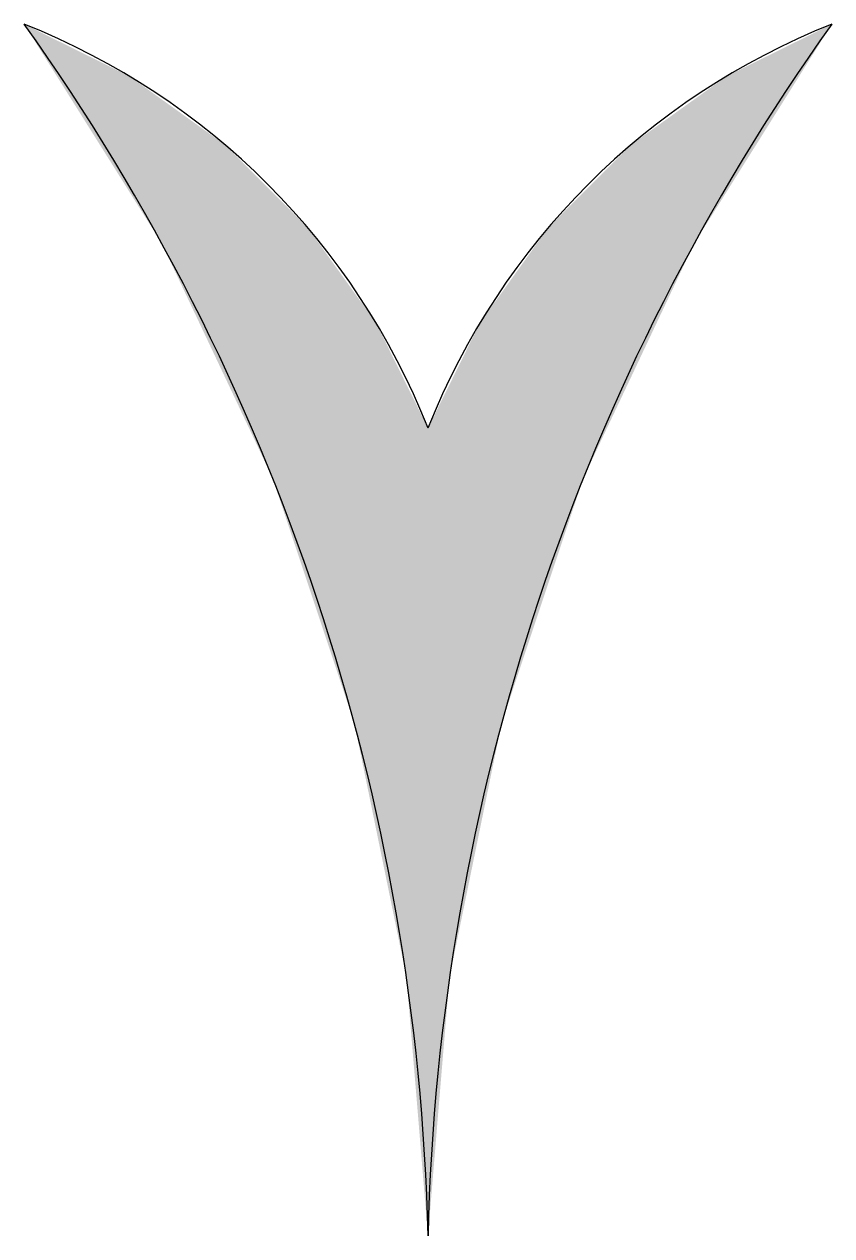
# Model space of a CAD drawing. Extents: x 181 to 450, y 167 to 368.
# Drawn here: x 450.3589 to 450.4839, y 367.9043 to 368.0918 of the extents above.
import ezdxf

# ---------------------------------------------------------------- set-up
doc = ezdxf.new("R2010")
doc.units = 0
doc.layers.add('IN-MIN-PROC', color=7, linetype='CONTINUOUS')

msp = doc.modelspace()

# ---------------------------------------------------------------- linework, layer by layer
at = {"layer": 'IN-MIN-PROC', "color": 5}
for centre, radius, start, end in [((450.0854834834602, 367.8964890504342), 0.3360283307438526, 1.332219853869396, 35.5376777919736), ((450.3178706072963, 367.9882511742704), 0.1113903666699827, 21.62481244736534, 68.37518755263461), ((450.524971359624, 367.9882511742704), 0.1113903666699827, 111.6248124473654, 158.3751875526347), ((450.7573584834602, 367.8964890504342), 0.3360283307438526, 144.4623222080241, 178.6677801461306)]:
    msp.add_arc(centre, radius, start, end, dxfattribs=at)
for points in [[(450.3802390588111, 368.0578401888314), (450.375199033185, 368.0837564902061), (450.3589209834602, 368.0918015504342)], [(450.4626029081093, 368.0578401888314), (450.4676429337352, 368.0837564902061), (450.4839209834602, 368.0918015504342)], [(450.3973600124759, 368.0215812952439), (450.3899537636714, 368.0731736822048), (450.3802390588111, 368.0578401888314), (450.375199033185, 368.0837564902061)], [(450.4454819544443, 368.0215812952439), (450.4528882032488, 368.0731736822048), (450.4626029081093, 368.0578401888314), (450.4676429337352, 368.0837564902061)], [(450.4100400535586, 367.983541171996), (450.4027931152307, 368.0603343306456), (450.3973600124759, 368.0215812952439), (450.3899537636714, 368.0731736822048)], [(450.4328019133617, 367.983541171996), (450.4400488516897, 368.0603343306456), (450.4454819544443, 368.0215812952439), (450.4528882032488, 368.0731736822048)], [(450.4180986267792, 367.944261484927), (450.413375923232, 368.0455796001592), (450.4100400535586, 367.983541171996), (450.4027931152307, 368.0603343306456)], [(450.4247433401412, 367.944261484927), (450.4294660436883, 368.0455796001592), (450.4328019133617, 367.983541171996), (450.4400488516897, 368.0603343306456)], [(450.4214209834602, 367.9043015504342), (450.4214209834602, 368.0293015504342), (450.4180986267792, 367.944261484927), (450.413375923232, 368.0455796001592)], [(450.4214209834602, 367.9043015504342), (450.4214209834602, 368.0293015504342), (450.4247433401412, 367.944261484927), (450.4294660436883, 368.0455796001592)]]:
    msp.add_solid(points, dxfattribs=at)

doc.saveas('drawing.dxf')
